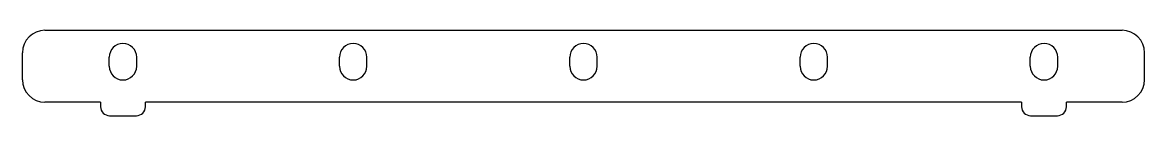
# Model space of a CAD drawing. Extents: x 0 to 250, y 0 to 19.
import ezdxf

# ---------------------------------------------------------------- set-up
doc = ezdxf.new("R2010")
doc.units = 0
doc.header["$MEASUREMENT"] = 0
doc.layers.get('0').update_dxf_attribs({"linetype": 'CONTINUOUS'})

msp = doc.modelspace()

# ---------------------------------------------------------------- linework, layer by layer
for p, q in [((5, 19), (245, 19)), ((0, 8), (0, 14)), ((19.35, 11), (19.35, 13)), ((25.45, 11), (25.45, 13)), ((70.65, 11), (70.65, 13)), ((76.75, 11), (76.75, 13)), ((121.95, 11), (121.95, 13)), ((128.05, 11), (128.05, 13)), ((173.25, 11), (173.25, 13)), ((179.35, 11), (179.35, 13)), ((224.55, 11), (224.55, 13)), ((230.65, 11), (230.65, 13)), ((250, 8), (250, 14)), ((17.4, 3), (5, 3)), ((17.4, 3), (17.4, 2)), ((222.6, 3), (27.4, 3)), ((27.4, 2), (27.4, 3)), ((222.6, 3), (222.6, 2)), ((245, 3), (232.6, 3)), ((232.6, 2), (232.6, 3)), ((19.4, 0), (25.4, 0)), ((224.6, 0), (230.6, 0))]:
    msp.add_line(p, q)
for centre, radius, start, end in [((5, 14), 5, 90, 180), ((245, 14), 5, 0, 90), ((22.4, 13), 3.05, 0, 180), ((73.7, 13), 3.05, 360, 180), ((125, 13), 3.05, 360, 180), ((176.3, 13), 3.05, 360, 180), ((227.6, 13), 3.05, 360, 180), ((22.4, 11), 3.05, 180, 360), ((73.7, 11), 3.05, 180, 0), ((125, 11), 3.05, 180, 0), ((176.3, 11), 3.05, 180, 0), ((227.6, 11), 3.05, 180, 0), ((5, 8), 5, 180, 270), ((245, 8), 5, 270, 360), ((19.4, 2), 2, 180, 270), ((25.4, 2), 2, 270, 0), ((224.6, 2), 2, 180, 270), ((230.6, 2), 2, 270, 0)]:
    msp.add_arc(centre, radius, start, end)

doc.saveas('drawing.dxf')
